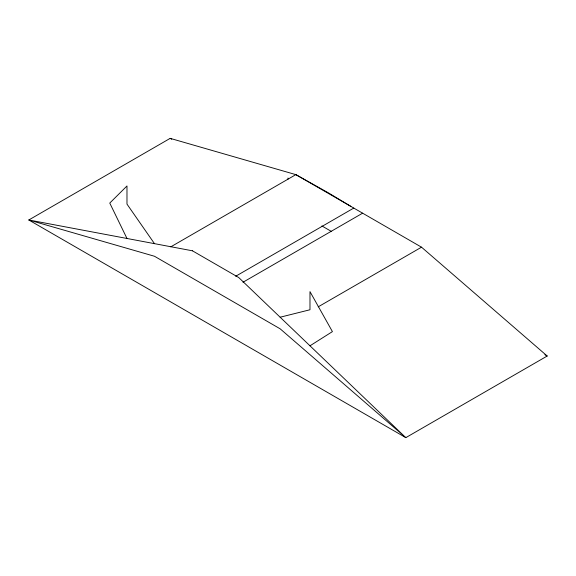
<?xml version="1.0" encoding="UTF-8"?>
<svg xmlns="http://www.w3.org/2000/svg" width="576" height="576" viewBox="0 0 576 576"><rect width="100%" height="100%" fill="white"/><g stroke="black" fill="none" stroke-linecap="round" stroke-linejoin="round"><path stroke-width="0.86" d="M309.982 345.809L332.417 331.618L309.982 291.622L309.982 309.758L280.145 317.218M170.179 138.355L28.8 219.982L405.821 437.645L547.2 356.018L421.524 247.183L295.855 174.629L170.179 138.355L171.734 139.248M170.777 246.845L295.855 174.629L328.298 192.794L350.834 206.374M235.706 276.242L353.779 208.073M242.986 282.247L362.621 213.178M318.211 306.835L421.524 247.183M321.912 225.95L331.164 231.293M544.874 354.679L547.2 356.018M154.476 243.655L126.979 204.106L126.979 185.969L109.764 203.069L126.979 238.478M288 178.034L288 179.165M192.442 250.805L28.8 219.982L154.476 256.255L280.145 328.81L405.821 437.645L238.73 277.531L192.442 250.805"/></g></svg>
